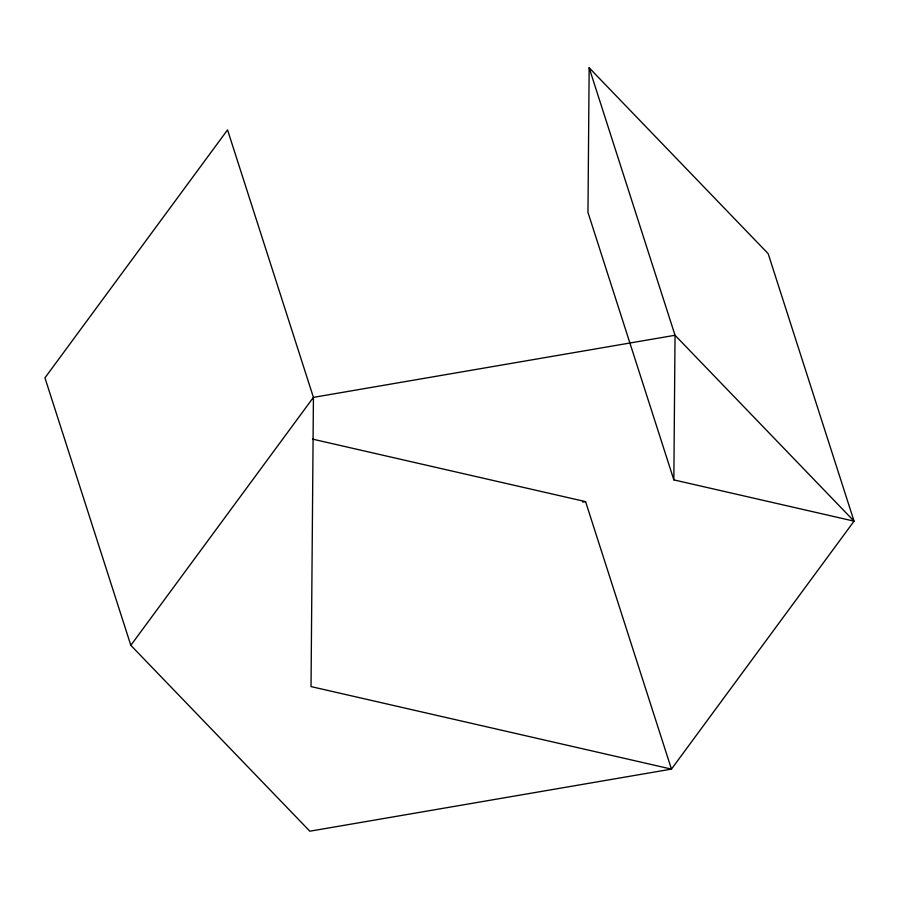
<?xml version="1.0" encoding="UTF-8"?>
<svg xmlns="http://www.w3.org/2000/svg" width="899" height="899" viewBox="0 0 899 899"><rect width="100%" height="100%" fill="white"/><g stroke="black" fill="none" stroke-linecap="round" stroke-linejoin="round"><path stroke-width="1.35" d="M589.16 67.796L675.037 335.271L854.05 521.15L768.173 253.675L589.16 67.796L587.968 212.411L673.845 479.886L854.05 521.15L671.452 769.117L309.84 831.204L130.827 645.325L44.95 377.85L227.548 129.883L313.425 397.369L311.032 686.589L671.452 769.117L585.575 501.631L312.526 439.117M673.845 479.886L675.037 335.271L313.425 397.369L130.827 645.325M582.81 502.114L585.575 501.631"/></g></svg>
